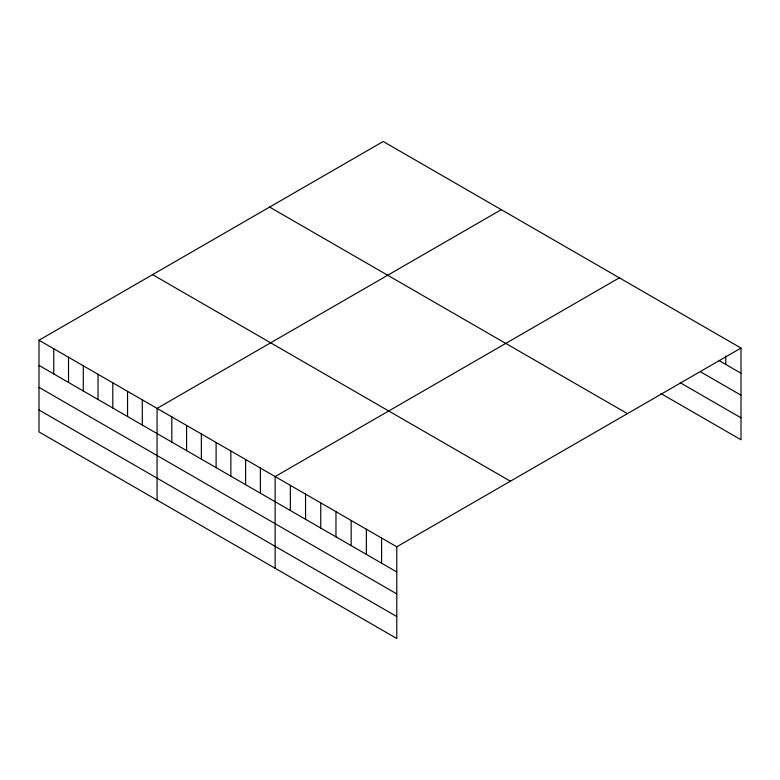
<?xml version="1.0" encoding="UTF-8"?>
<svg xmlns="http://www.w3.org/2000/svg" width="780" height="780" viewBox="0 0 780 780"><rect width="100%" height="100%" fill="white"/><g stroke="black" fill="none" stroke-linecap="round" stroke-linejoin="round"><path stroke-width="1.17" d="M39 340.226L396.786 546.79L396.786 638.508L39 431.935L39 340.226L383.214 141.492L741 348.065L741 439.774L660.913 393.539M501.286 209.664L157.072 408.389L157.072 500.107M619.349 277.826L275.135 476.56L275.135 568.269M396.786 546.79L741 348.065M718.702 360.36L741 373.24M700.45 371.787L741 395.197M680.179 382.707L741 417.817M269.627 207.08L627.413 413.644M152.588 274.648L510.374 481.211M39 365.401L396.786 571.964M39 387.358L396.786 593.921M39 409.978L396.786 616.551M725.79 356.07L725.79 364.455M381.586 538.015L381.586 563.189M366.376 529.23L366.376 554.414M351.166 520.455L351.166 545.63M335.965 511.67L335.965 536.855M320.755 502.895L320.755 528.07M305.555 494.12L305.555 519.295M290.345 485.335L290.345 510.51M260.383 468.039L260.383 493.214M245.622 459.517L245.622 484.692M230.861 450.996L230.861 476.171M216.109 442.474L216.109 467.649M201.347 433.953L201.347 459.127M186.586 425.431L186.586 450.606M171.824 416.91L171.824 442.084M142.311 399.867L142.311 425.051M127.549 391.345L127.549 416.53M112.798 382.824L112.798 408.008M98.036 374.312L98.036 399.487M83.275 365.791L83.275 390.965M68.513 357.269L68.513 382.444M53.761 348.748L53.761 373.922"/></g></svg>
